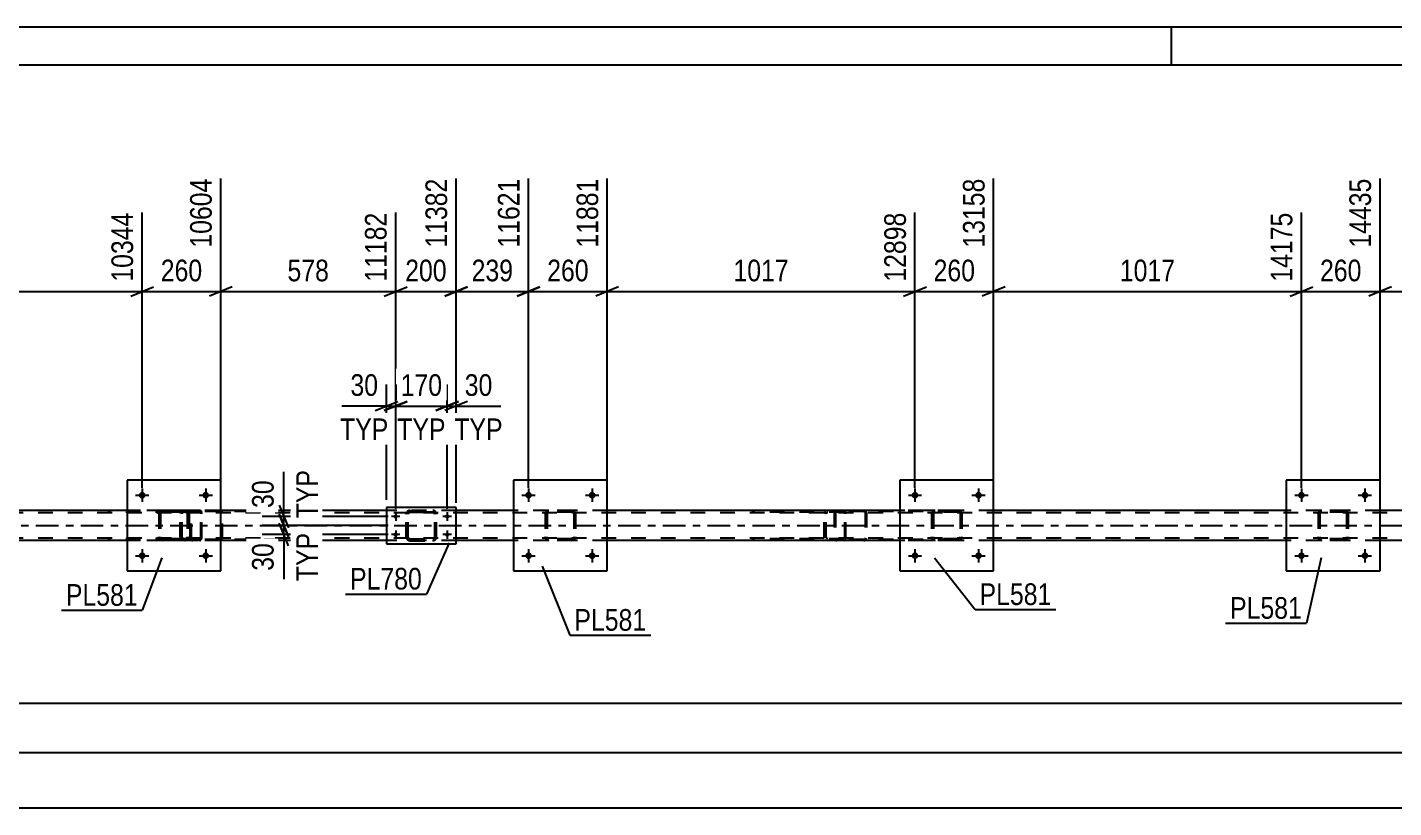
# Model space of a CAD drawing. Header units: millimetres. Extents: x -90 to 751, y -419 to 175.
# Drawn here: x 389.6 to 570.3, y 71.4 to 174.6 of the extents above; entities that cross this region are included whole.
import ezdxf

# ---------------------------------------------------------------- set-up
doc = ezdxf.new("R2010")
doc.units = ezdxf.units.MM
doc.linetypes.add('DXK_LINE_DOT2', pattern=[3.9198, 1.9599, -1.9599])
doc.linetypes.add('DXK_LINE_DOT3', pattern=[5.9187, 2.979, -0.9799, 0.9799, -0.9799])
doc.styles.add('Arial Narrow', font='ARIALN.TTF', dxfattribs={"height": 0.2})

# ---------------------------------------------------------------- blocks, each defined once
blk = doc.blocks.new('Unknown-814409720-1133')
at = {"color": 5, "linetype": 'Continuous'}
for p, q in [((750.91, 174.6), (-90.09, 174.6)), ((540.91, 169.6), (540.91, 174.6)), ((745.91, 169.6), (-85.09, 169.6))]:
    blk.add_line(p, q, dxfattribs=at)
blk = doc.blocks.new('Part-814409720-2548 - 2443')
at = {"color": 2, "linetype": 'Continuous'}
for p, q in [((415.23, 114.72), (402.83, 114.72)), ((402.83, 114.72), (402.83, 102.72)), ((415.23, 102.72), (415.23, 114.72)), ((402.83, 102.72), (415.23, 102.72))]:
    blk.add_line(p, q, dxfattribs=at)
blk = doc.blocks.new('Part-814409720-2511 - 2443')
at = {"color": 2, "linetype": 'Continuous'}
for p, q in [((517.39, 114.72), (504.99, 114.72)), ((504.99, 114.72), (504.99, 102.72)), ((517.39, 102.72), (517.39, 114.72)), ((504.99, 102.72), (517.39, 102.72))]:
    blk.add_line(p, q, dxfattribs=at)
blk = doc.blocks.new('Part-814409720-2512 - 2443')
at = {"color": 7, "linetype": 'DXK_LINE_DOT2'}
for p, q in [((509.19, 110.24), (509.23, 110.43)), ((509.23, 110.43), (509.19, 110.24)), ((509.19, 110.24), (509.19, 107.2)), ((509.43, 110.24), (509.45, 110.33)), ((509.43, 110.24), (509.43, 107.2)), ((509.45, 110.33), (509.5, 110.41)), ((509.49, 110.69), (509.67, 110.72)), ((509.67, 110.72), (509.49, 110.69)), ((509.5, 110.41), (509.58, 110.46)), ((509.58, 110.46), (509.67, 110.48)), ((512.71, 110.72), (509.67, 110.72)), ((512.71, 110.48), (509.67, 110.48)), ((512.71, 110.72), (512.89, 110.69)), ((512.89, 110.69), (512.71, 110.72)), ((512.71, 110.48), (512.8, 110.46)), ((512.8, 110.46), (512.88, 110.41)), ((512.88, 110.41), (512.93, 110.33)), ((512.93, 110.33), (512.95, 110.24)), ((512.95, 110.24), (512.95, 107.2)), ((513.15, 110.43), (513.19, 110.24)), ((513.19, 110.24), (513.15, 110.43)), ((513.19, 110.24), (513.19, 107.2)), ((509.23, 107.02), (509.19, 107.2)), ((509.19, 107.2), (509.23, 107.02)), ((509.45, 107.11), (509.43, 107.2)), ((509.5, 107.03), (509.45, 107.11)), ((509.67, 106.72), (509.49, 106.76)), ((509.49, 106.76), (509.67, 106.72)), ((509.58, 106.98), (509.5, 107.03)), ((509.67, 106.96), (509.58, 106.98)), ((512.71, 106.96), (509.67, 106.96)), ((512.71, 106.72), (509.67, 106.72)), ((512.8, 106.98), (512.71, 106.96)), ((512.89, 106.76), (512.71, 106.72)), ((512.71, 106.72), (512.89, 106.76)), ((512.88, 107.03), (512.8, 106.98)), ((512.93, 107.11), (512.88, 107.03)), ((512.95, 107.2), (512.93, 107.11)), ((513.19, 107.2), (513.15, 107.02)), ((513.15, 107.02), (513.19, 107.2))]:
    blk.add_line(p, q, dxfattribs=at)
at = {"color": 7, "linetype": 'DXK_LINE_DOT3'}
blk.add_line((511.19, 108.72), (511.19, 108.72), dxfattribs=at)
at = {"color": 7, "linetype": 'DXK_LINE_DOT2'}
for centre, start, end in [((509.67, 110.24), 112.5, 157.5), ((509.67, 110.24), 112.5, 157.5), ((512.71, 110.24), 22.5, 67.5), ((512.71, 110.24), 22.5, 67.5), ((509.67, 107.2), 202.5, 247.5), ((509.67, 107.2), 202.5, 247.5), ((512.71, 107.2), 292.5, 337.5), ((512.71, 107.2), 292.5, 337.5)]:
    blk.add_arc(centre, 0.48, start, end, dxfattribs=at)
blk = doc.blocks.new('Bolt-814409720-2450 - 2443')
at = {"linetype": 'Continuous'}
for points in [[(558.51, 112.72, -1), (557.63, 112.72, -1)], [(566.91, 112.72, -1), (566.03, 112.72, -1)]]:
    blk.add_hatch(color=1, dxfattribs=at).paths.add_polyline_path(points)
at = {"color": 1, "linetype": 'Continuous'}
for p, q in [((557.19, 112.72), (558.95, 112.72)), ((558.07, 113.6), (558.07, 111.84)), ((565.59, 112.72), (567.35, 112.72)), ((566.47, 113.6), (566.47, 111.84))]:
    blk.add_line(p, q, dxfattribs=at)
blk = doc.blocks.new('Bolt-814409720-2451 - 2443')
at = {"linetype": 'Continuous'}
for points in [[(456.35, 104.72, -1), (455.47, 104.72, -1)], [(464.75, 104.72, -1), (463.87, 104.72, -1)]]:
    blk.add_hatch(color=1, dxfattribs=at).paths.add_polyline_path(points)
at = {"color": 1, "linetype": 'Continuous'}
for p, q in [((455.91, 105.6), (455.91, 103.84)), ((464.31, 105.6), (464.31, 103.84)), ((455.03, 104.72), (456.79, 104.72)), ((463.43, 104.72), (465.19, 104.72))]:
    blk.add_line(p, q, dxfattribs=at)
blk = doc.blocks.new('Part-814409720-2517 - 2443')
at = {"color": 2, "linetype": 'Continuous'}
for p, q in [((446.34, 111.11), (437.14, 111.11)), ((437.14, 111.11), (437.14, 106.31)), ((446.34, 106.31), (446.34, 111.11)), ((437.14, 106.31), (446.34, 106.31))]:
    blk.add_line(p, q, dxfattribs=at)
blk = doc.blocks.new('Part-814409720-2533 - 2443')
at = {"color": 7, "linetype": 'DXK_LINE_DOT2'}
for p, q in [((639.97, 110.4), (35.67, 110.4)), ((415.23, 110.72), (402.83, 110.72)), ((446.34, 110.72), (437.14, 110.72)), ((466.31, 110.72), (453.91, 110.72)), ((517.39, 110.72), (504.99, 110.72)), ((568.47, 110.72), (556.07, 110.72)), ((639.97, 107.04), (35.67, 107.04)), ((415.23, 106.72), (402.83, 106.72)), ((446.34, 106.72), (437.14, 106.72)), ((466.31, 106.72), (453.91, 106.72)), ((517.39, 106.72), (504.99, 106.72)), ((568.47, 106.72), (556.07, 106.72))]:
    blk.add_line(p, q, dxfattribs=at)
at = {"color": 2, "linetype": 'Continuous'}
for p, q in [((402.83, 110.72), (364.15, 110.72)), ((437.14, 110.72), (415.23, 110.72)), ((453.91, 110.72), (446.34, 110.72)), ((504.99, 110.72), (466.31, 110.72)), ((556.07, 110.72), (517.39, 110.72)), ((607.15, 110.72), (568.47, 110.72)), ((402.83, 106.72), (364.15, 106.72)), ((437.14, 106.72), (415.23, 106.72)), ((453.91, 106.72), (446.34, 106.72)), ((504.99, 106.72), (466.31, 106.72)), ((556.07, 106.72), (517.39, 106.72)), ((607.15, 106.72), (568.47, 106.72))]:
    blk.add_line(p, q, dxfattribs=at)
at = {"color": 7, "linetype": 'DXK_LINE_DOT3'}
blk.add_line((35.67, 108.72), (639.97, 108.72), dxfattribs=at)
blk = doc.blocks.new('Bolt-814409720-2495 - 2443')
at = {"linetype": 'Continuous'}
for points in [[(558.51, 104.72, -1), (557.63, 104.72, -1)], [(566.91, 104.72, -1), (566.03, 104.72, -1)]]:
    blk.add_hatch(color=1, dxfattribs=at).paths.add_polyline_path(points)
at = {"color": 1, "linetype": 'Continuous'}
for p, q in [((558.07, 105.6), (558.07, 103.84)), ((566.47, 105.6), (566.47, 103.84)), ((557.19, 104.72), (558.95, 104.72)), ((565.59, 104.72), (567.35, 104.72))]:
    blk.add_line(p, q, dxfattribs=at)
blk = doc.blocks.new('Bolt-814409720-2496 - 2443')
at = {"linetype": 'Continuous'}
for points in [[(507.43, 112.72, -1), (506.55, 112.72, -1)], [(515.83, 112.72, -1), (514.95, 112.72, -1)]]:
    blk.add_hatch(color=1, dxfattribs=at).paths.add_polyline_path(points)
at = {"color": 1, "linetype": 'Continuous'}
for p, q in [((506.11, 112.72), (507.87, 112.72)), ((506.99, 113.6), (506.99, 111.84)), ((514.51, 112.72), (516.27, 112.72)), ((515.39, 113.6), (515.39, 111.84))]:
    blk.add_line(p, q, dxfattribs=at)
blk = doc.blocks.new('Bolt-814409720-2497 - 2443')
at = {"linetype": 'Continuous'}
for points in [[(507.43, 104.72, -1), (506.55, 104.72, -1)], [(515.83, 104.72, -1), (514.95, 104.72, -1)]]:
    blk.add_hatch(color=1, dxfattribs=at).paths.add_polyline_path(points)
at = {"color": 1, "linetype": 'Continuous'}
for p, q in [((506.99, 105.6), (506.99, 103.84)), ((515.39, 105.6), (515.39, 103.84)), ((506.11, 104.72), (507.87, 104.72)), ((514.51, 104.72), (516.27, 104.72))]:
    blk.add_line(p, q, dxfattribs=at)
blk = doc.blocks.new('Bolt-814409720-2498 - 2443')
at = {"linetype": 'Continuous'}
for points in [[(405.27, 112.72, -1), (404.39, 112.72, -1)], [(413.67, 112.72, -1), (412.79, 112.72, -1)]]:
    blk.add_hatch(color=1, dxfattribs=at).paths.add_polyline_path(points)
at = {"color": 1, "linetype": 'Continuous'}
for p, q in [((403.95, 112.72), (405.71, 112.72)), ((404.83, 113.6), (404.83, 111.84)), ((412.35, 112.72), (414.11, 112.72)), ((413.23, 113.6), (413.23, 111.84))]:
    blk.add_line(p, q, dxfattribs=at)
blk = doc.blocks.new('Bolt-814409720-2499 - 2443')
at = {"linetype": 'Continuous'}
for points in [[(405.27, 104.72, -1), (404.39, 104.72, -1)], [(413.67, 104.72, -1), (412.79, 104.72, -1)]]:
    blk.add_hatch(color=1, dxfattribs=at).paths.add_polyline_path(points)
at = {"color": 1, "linetype": 'Continuous'}
for p, q in [((404.83, 105.6), (404.83, 103.84)), ((413.23, 105.6), (413.23, 103.84)), ((403.95, 104.72), (405.71, 104.72)), ((412.35, 104.72), (414.11, 104.72))]:
    blk.add_line(p, q, dxfattribs=at)
blk = doc.blocks.new('Bolt-814409720-2500 - 2443')
at = {"linetype": 'Continuous'}
for points in [[(456.35, 112.72, -1), (455.47, 112.72, -1)], [(464.75, 112.72, -1), (463.87, 112.72, -1)]]:
    blk.add_hatch(color=1, dxfattribs=at).paths.add_polyline_path(points)
at = {"color": 1, "linetype": 'Continuous'}
for p, q in [((455.03, 112.72), (456.79, 112.72)), ((455.91, 113.6), (455.91, 111.84)), ((463.43, 112.72), (465.19, 112.72)), ((464.31, 113.6), (464.31, 111.84))]:
    blk.add_line(p, q, dxfattribs=at)
blk = doc.blocks.new('Part-814409720-2505 - 2443')
at = {"color": 2, "linetype": 'Continuous'}
for p, q in [((568.47, 114.72), (556.07, 114.72)), ((556.07, 114.72), (556.07, 102.72)), ((568.47, 102.72), (568.47, 114.72)), ((556.07, 102.72), (568.47, 102.72))]:
    blk.add_line(p, q, dxfattribs=at)
blk = doc.blocks.new('Part-814409720-2506 - 2443')
at = {"color": 7, "linetype": 'DXK_LINE_DOT2'}
for p, q in [((560.27, 110.24), (560.31, 110.43)), ((560.31, 110.43), (560.27, 110.24)), ((560.27, 110.24), (560.27, 107.2)), ((560.51, 110.24), (560.53, 110.33)), ((560.51, 110.24), (560.51, 107.2)), ((560.53, 110.33), (560.58, 110.41)), ((560.57, 110.69), (560.75, 110.72)), ((560.75, 110.72), (560.57, 110.69)), ((560.58, 110.41), (560.66, 110.46)), ((560.66, 110.46), (560.75, 110.48)), ((563.79, 110.72), (560.75, 110.72)), ((563.79, 110.48), (560.75, 110.48)), ((563.79, 110.72), (563.97, 110.69)), ((563.97, 110.69), (563.79, 110.72)), ((563.79, 110.48), (563.88, 110.46)), ((563.88, 110.46), (563.96, 110.41)), ((563.96, 110.41), (564.01, 110.33)), ((564.01, 110.33), (564.03, 110.24)), ((564.03, 110.24), (564.03, 107.2)), ((564.23, 110.43), (564.27, 110.24)), ((564.27, 110.24), (564.23, 110.43)), ((564.27, 110.24), (564.27, 107.2)), ((560.31, 107.02), (560.27, 107.2)), ((560.27, 107.2), (560.31, 107.02)), ((560.53, 107.11), (560.51, 107.2)), ((560.58, 107.03), (560.53, 107.11)), ((560.75, 106.72), (560.57, 106.76)), ((560.57, 106.76), (560.75, 106.72)), ((560.66, 106.98), (560.58, 107.03)), ((560.75, 106.96), (560.66, 106.98)), ((563.79, 106.96), (560.75, 106.96)), ((563.79, 106.72), (560.75, 106.72)), ((563.88, 106.98), (563.79, 106.96)), ((563.97, 106.76), (563.79, 106.72)), ((563.79, 106.72), (563.97, 106.76)), ((563.96, 107.03), (563.88, 106.98)), ((564.01, 107.11), (563.96, 107.03)), ((564.03, 107.2), (564.01, 107.11)), ((564.27, 107.2), (564.23, 107.02)), ((564.23, 107.02), (564.27, 107.2))]:
    blk.add_line(p, q, dxfattribs=at)
at = {"color": 7, "linetype": 'DXK_LINE_DOT3'}
blk.add_line((562.27, 108.72), (562.27, 108.72), dxfattribs=at)
at = {"color": 7, "linetype": 'DXK_LINE_DOT2'}
for centre, start, end in [((560.75, 110.24), 112.5, 157.5), ((560.75, 110.24), 112.5, 157.5), ((563.79, 110.24), 22.5, 67.5), ((563.79, 110.24), 22.5, 67.5), ((560.75, 107.2), 202.5, 247.5), ((560.75, 107.2), 202.5, 247.5), ((563.79, 107.2), 292.5, 337.5), ((563.79, 107.2), 292.5, 337.5)]:
    blk.add_arc(centre, 0.48, start, end, dxfattribs=at)
blk = doc.blocks.new('Part-814409720-2518 - 2443')
at = {"color": 7, "linetype": 'DXK_LINE_DOT2'}
for p, q in [((439.74, 110.23), (439.78, 110.42)), ((439.78, 110.42), (439.74, 110.23)), ((439.74, 107.19), (439.74, 110.23)), ((440, 110.32), (439.98, 110.23)), ((439.98, 107.19), (439.98, 110.23)), ((440, 110.32), (440.05, 110.4)), ((440.05, 110.4), (440, 110.32)), ((440.04, 110.68), (440.22, 110.71)), ((440.22, 110.71), (440.04, 110.68)), ((440.05, 110.4), (440.13, 110.45)), ((440.13, 110.45), (440.05, 110.4)), ((440.13, 110.45), (440.22, 110.47)), ((440.22, 110.47), (440.13, 110.45)), ((440.22, 110.71), (443.26, 110.71)), ((440.22, 110.71), (440.22, 110.71)), ((440.22, 110.71), (443.26, 110.71)), ((440.22, 110.47), (443.26, 110.47)), ((440.22, 110.47), (440.22, 110.47)), ((443.26, 110.47), (440.22, 110.47)), ((443.26, 110.71), (443.26, 110.71)), ((443.26, 110.71), (443.45, 110.68)), ((443.45, 110.68), (443.26, 110.71)), ((443.26, 110.47), (443.26, 110.47)), ((443.26, 110.47), (443.35, 110.45)), ((443.35, 110.45), (443.26, 110.47)), ((443.35, 110.45), (443.43, 110.4)), ((443.43, 110.4), (443.35, 110.45)), ((443.43, 110.4), (443.48, 110.32)), ((443.48, 110.32), (443.43, 110.4)), ((443.48, 110.32), (443.5, 110.23)), ((443.5, 110.23), (443.48, 110.32)), ((443.5, 107.19), (443.5, 110.23)), ((443.71, 110.42), (443.74, 110.23)), ((443.74, 110.23), (443.71, 110.42)), ((443.74, 107.19), (443.74, 110.23)), ((439.78, 107.01), (439.74, 107.19)), ((439.74, 107.19), (439.78, 107.01)), ((440, 107.1), (439.98, 107.19)), ((439.98, 107.19), (440, 107.1)), ((440.05, 107.02), (440, 107.1)), ((440, 107.1), (440.05, 107.02)), ((440.22, 106.71), (440.04, 106.75)), ((440.04, 106.75), (440.22, 106.71)), ((440.13, 106.97), (440.05, 107.02)), ((440.05, 107.02), (440.13, 106.97)), ((440.22, 106.95), (440.13, 106.97)), ((440.13, 106.97), (440.22, 106.95)), ((440.22, 106.95), (443.26, 106.95)), ((440.22, 106.95), (440.22, 106.95)), ((440.22, 106.95), (443.26, 106.95)), ((440.22, 106.71), (443.26, 106.71)), ((440.22, 106.71), (440.22, 106.71)), ((440.22, 106.71), (443.26, 106.71)), ((443.35, 106.97), (443.26, 106.95)), ((443.26, 106.95), (443.35, 106.97)), ((443.26, 106.95), (443.26, 106.95)), ((443.45, 106.75), (443.26, 106.71)), ((443.26, 106.71), (443.45, 106.75)), ((443.26, 106.71), (443.26, 106.71)), ((443.43, 107.02), (443.35, 106.97)), ((443.35, 106.97), (443.43, 107.02)), ((443.48, 107.1), (443.43, 107.02)), ((443.43, 107.02), (443.48, 107.1)), ((443.5, 107.19), (443.48, 107.1)), ((443.74, 107.19), (443.71, 107.01)), ((443.71, 107.01), (443.74, 107.19))]:
    blk.add_line(p, q, dxfattribs=at)
at = {"color": 7, "linetype": 'DXK_LINE_DOT3'}
blk.add_line((441.74, 108.71), (441.74, 108.71), dxfattribs=at)
at = {"color": 7, "linetype": 'DXK_LINE_DOT2'}
for centre, start, end in [((440.22, 110.23), 112.5, 157.5), ((440.22, 110.23), 112.5, 157.5), ((443.26, 110.23), 22.5, 67.5), ((443.26, 110.23), 22.5, 67.5), ((440.22, 107.19), 202.5, 247.5), ((440.22, 107.19), 202.5, 247.5), ((443.26, 107.19), 292.5, 337.5), ((443.26, 107.19), 292.5, 337.5)]:
    blk.add_arc(centre, 0.48, start, end, dxfattribs=at)
blk = doc.blocks.new('Bolt-814409720-2733 - 2443')
at = {"linetype": 'Continuous'}
for points in [[(438.34, 109.63, -1), (438.34, 110.19, -1)], [(445.14, 109.63, -1), (445.14, 110.19, -1)], [(438.34, 107.23, -1), (438.34, 107.79, -1)], [(445.14, 107.23, -1), (445.14, 107.79, -1)]]:
    blk.add_hatch(color=1, dxfattribs=at).paths.add_polyline_path(points)
at = {"color": 1, "linetype": 'Continuous'}
for p, q in [((438.34, 110.47), (438.34, 109.35)), ((445.14, 110.47), (445.14, 109.35)), ((438.9, 109.91), (437.78, 109.91)), ((445.7, 109.91), (444.58, 109.91)), ((438.9, 107.51), (437.78, 107.51)), ((438.34, 108.07), (438.34, 106.95)), ((445.7, 107.51), (444.58, 107.51)), ((445.14, 108.07), (445.14, 106.95))]:
    blk.add_line(p, q, dxfattribs=at)
blk = doc.blocks.new('Part-814409720-2549 - 2443')
at = {"color": 7, "linetype": 'DXK_LINE_DOT2'}
for p, q in [((407.03, 110.24), (407.07, 110.43)), ((407.07, 110.43), (407.03, 110.24)), ((407.03, 110.24), (407.03, 107.2)), ((407.27, 110.24), (407.29, 110.33)), ((407.27, 110.24), (407.27, 107.2)), ((407.29, 110.33), (407.34, 110.41)), ((407.33, 110.69), (407.51, 110.72)), ((407.51, 110.72), (407.33, 110.69)), ((407.34, 110.41), (407.42, 110.46)), ((407.42, 110.46), (407.51, 110.48)), ((410.55, 110.72), (407.51, 110.72)), ((410.55, 110.48), (407.51, 110.48)), ((410.55, 110.72), (410.73, 110.69)), ((410.73, 110.69), (410.55, 110.72)), ((410.55, 110.48), (410.64, 110.46)), ((410.64, 110.46), (410.72, 110.41)), ((410.72, 110.41), (410.77, 110.33)), ((410.77, 110.33), (410.79, 110.24)), ((410.79, 110.24), (410.79, 107.2)), ((410.99, 110.43), (411.03, 110.24)), ((411.03, 110.24), (410.99, 110.43)), ((411.03, 110.24), (411.03, 107.2)), ((407.07, 107.02), (407.03, 107.2)), ((407.03, 107.2), (407.07, 107.02)), ((407.29, 107.11), (407.27, 107.2)), ((407.34, 107.03), (407.29, 107.11)), ((407.51, 106.72), (407.33, 106.76)), ((407.33, 106.76), (407.51, 106.72)), ((407.42, 106.98), (407.34, 107.03)), ((407.51, 106.96), (407.42, 106.98)), ((410.55, 106.96), (407.51, 106.96)), ((410.55, 106.72), (407.51, 106.72)), ((410.64, 106.98), (410.55, 106.96)), ((410.73, 106.76), (410.55, 106.72)), ((410.55, 106.72), (410.73, 106.76)), ((410.72, 107.03), (410.64, 106.98)), ((410.77, 107.11), (410.72, 107.03)), ((410.79, 107.2), (410.77, 107.11)), ((411.03, 107.2), (410.99, 107.02)), ((410.99, 107.02), (411.03, 107.2))]:
    blk.add_line(p, q, dxfattribs=at)
at = {"color": 7, "linetype": 'DXK_LINE_DOT3'}
blk.add_line((409.03, 108.72), (409.03, 108.72), dxfattribs=at)
at = {"color": 7, "linetype": 'DXK_LINE_DOT2'}
for centre, start, end in [((407.51, 110.24), 112.5, 157.5), ((407.51, 110.24), 112.5, 157.5), ((410.55, 110.24), 22.5, 67.5), ((410.55, 110.24), 22.5, 67.5), ((407.51, 107.2), 202.5, 247.5), ((407.51, 107.2), 202.5, 247.5), ((410.55, 107.2), 292.5, 337.5), ((410.55, 107.2), 292.5, 337.5)]:
    blk.add_arc(centre, 0.48, start, end, dxfattribs=at)
blk = doc.blocks.new('Part-814409720-2622 - 2443')
at = {"color": 7, "linetype": 'DXK_LINE_DOT2'}
for p, q in [((496.34, 110.52), (496.31, 110.4)), ((496.31, 110.4), (496.31, 107.04)), ((496.48, 110.4), (496.49, 110.46)), ((496.48, 110.4), (496.48, 107.04)), ((496.49, 110.46), (496.53, 110.52)), ((496.65, 110.72), (496.52, 110.7)), ((496.53, 110.52), (496.59, 110.55)), ((496.59, 110.55), (496.65, 110.56)), ((511.98, 110.72), (496.65, 110.72)), ((511.98, 110.56), (496.65, 110.56)), ((500.36, 110.7), (500.23, 110.72)), ((500.23, 110.56), (500.29, 110.55)), ((500.29, 110.55), (500.32, 110.53)), ((500.32, 110.53), (500.35, 110.52)), ((500.35, 110.52), (500.38, 110.46)), ((500.38, 110.46), (500.4, 110.4)), ((500.4, 110.4), (500.4, 107.04)), ((500.57, 110.4), (500.54, 110.52)), ((500.57, 110.4), (500.57, 107.04)), ((496.31, 107.04), (496.34, 106.92)), ((496.49, 106.98), (496.48, 107.04)), ((496.53, 106.93), (496.49, 106.98)), ((496.52, 106.75), (496.65, 106.72)), ((496.59, 106.89), (496.53, 106.93)), ((496.65, 106.88), (496.59, 106.89)), ((511.98, 106.88), (496.65, 106.88)), ((511.98, 106.72), (496.65, 106.72)), ((500.23, 106.88), (500.29, 106.89)), ((500.23, 106.72), (500.36, 106.75)), ((500.29, 106.89), (500.32, 106.91)), ((500.32, 106.91), (500.35, 106.93)), ((500.38, 106.98), (500.35, 106.93)), ((500.4, 107.04), (500.38, 106.98)), ((500.54, 106.92), (500.57, 107.04))]:
    blk.add_line(p, q, dxfattribs=at)
for centre, start, end in [((496.64, 110.39), 110.7583, 155.68), ((500.24, 110.39), 24.32, 69.2417), ((500.24, 107.06), 290.7583, 335.68)]:
    blk.add_arc(centre, 0.331, start, end, dxfattribs=at)
blk = doc.blocks.new('Part-814409720-2643 - 2443')
at = {"color": 7, "linetype": 'DXK_LINE_DOT2'}
for p, q in [((411.2, 110.52), (411.18, 110.4)), ((411.18, 107.04), (411.18, 110.4)), ((411.35, 110.4), (411.36, 110.46)), ((411.35, 107.04), (411.35, 110.4)), ((411.36, 110.46), (411.4, 110.52)), ((411.52, 110.72), (411.39, 110.7)), ((411.4, 110.52), (411.45, 110.55)), ((411.45, 110.55), (411.52, 110.56)), ((426.85, 110.72), (411.52, 110.72)), ((426.85, 110.56), (411.52, 110.56)), ((415.22, 110.7), (415.09, 110.72)), ((415.09, 110.56), (415.16, 110.55)), ((415.16, 110.55), (415.21, 110.52)), ((415.21, 110.52), (415.25, 110.46)), ((415.25, 110.46), (415.26, 110.4)), ((415.26, 107.04), (415.26, 110.4)), ((415.43, 110.4), (415.41, 110.52)), ((415.43, 107.04), (415.43, 110.4)), ((411.18, 107.04), (411.2, 106.92)), ((411.36, 106.98), (411.35, 107.04)), ((411.4, 106.93), (411.36, 106.98)), ((411.39, 106.75), (411.52, 106.72)), ((411.45, 106.89), (411.4, 106.93)), ((411.52, 106.88), (411.45, 106.89)), ((426.85, 106.88), (411.52, 106.88)), ((426.85, 106.72), (411.52, 106.72)), ((415.16, 106.89), (415.09, 106.88)), ((415.09, 106.72), (415.22, 106.75)), ((415.21, 106.93), (415.16, 106.89)), ((415.25, 106.98), (415.21, 106.93)), ((415.26, 107.04), (415.25, 106.98)), ((415.41, 106.92), (415.43, 107.04))]:
    blk.add_line(p, q, dxfattribs=at)
for centre, start, end in [((411.5, 110.39), 110.7583, 155.68), ((415.1, 110.39), 24.32, 69.2417), ((411.5, 107.06), 204.32, 249.2417), ((415.1, 107.06), 290.7583, 335.68)]:
    blk.add_arc(centre, 0.331, start, end, dxfattribs=at)
blk = doc.blocks.new('Part-814409720-2713 - 2443')
at = {"color": 7, "linetype": 'DXK_LINE_DOT2'}
for p, q in [((458.11, 110.24), (458.15, 110.43)), ((458.15, 110.43), (458.11, 110.24)), ((458.11, 110.24), (458.11, 107.2)), ((458.35, 110.24), (458.37, 110.33)), ((458.35, 110.24), (458.35, 107.2)), ((458.37, 110.33), (458.42, 110.41)), ((458.41, 110.69), (458.59, 110.72)), ((458.59, 110.72), (458.41, 110.69)), ((458.42, 110.41), (458.5, 110.46)), ((458.5, 110.46), (458.59, 110.48)), ((461.63, 110.72), (458.59, 110.72)), ((461.63, 110.48), (458.59, 110.48)), ((461.63, 110.72), (461.81, 110.69)), ((461.81, 110.69), (461.63, 110.72)), ((461.63, 110.48), (461.72, 110.46)), ((461.72, 110.46), (461.8, 110.41)), ((461.8, 110.41), (461.85, 110.33)), ((461.85, 110.33), (461.87, 110.24)), ((461.87, 110.24), (461.87, 107.2)), ((462.07, 110.43), (462.11, 110.24)), ((462.11, 110.24), (462.07, 110.43)), ((462.11, 110.24), (462.11, 107.2)), ((458.15, 107.02), (458.11, 107.2)), ((458.11, 107.2), (458.15, 107.02)), ((458.37, 107.11), (458.35, 107.2)), ((458.42, 107.03), (458.37, 107.11)), ((458.59, 106.72), (458.41, 106.76)), ((458.41, 106.76), (458.59, 106.72)), ((458.5, 106.98), (458.42, 107.03)), ((458.59, 106.96), (458.5, 106.98)), ((461.63, 106.96), (458.59, 106.96)), ((461.63, 106.72), (458.59, 106.72)), ((461.72, 106.98), (461.63, 106.96)), ((461.81, 106.76), (461.63, 106.72)), ((461.63, 106.72), (461.81, 106.76)), ((461.8, 107.03), (461.72, 106.98)), ((461.85, 107.11), (461.8, 107.03)), ((461.87, 107.2), (461.85, 107.11)), ((462.11, 107.2), (462.07, 107.02)), ((462.07, 107.02), (462.11, 107.2))]:
    blk.add_line(p, q, dxfattribs=at)
at = {"color": 7, "linetype": 'DXK_LINE_DOT3'}
blk.add_line((460.11, 108.72), (460.11, 108.72), dxfattribs=at)
at = {"color": 7, "linetype": 'DXK_LINE_DOT2'}
for centre, start, end in [((458.59, 110.24), 112.5, 157.5), ((458.59, 110.24), 112.5, 157.5), ((461.63, 110.24), 22.5, 67.5), ((461.63, 110.24), 22.5, 67.5), ((458.59, 107.2), 202.5, 247.5), ((458.59, 107.2), 202.5, 247.5), ((461.63, 107.2), 292.5, 337.5), ((461.63, 107.2), 292.5, 337.5)]:
    blk.add_arc(centre, 0.48, start, end, dxfattribs=at)
blk = doc.blocks.new('Part-814409720-2731 - 2443')
at = {"color": 7, "linetype": 'DXK_LINE_DOT2'}
for p, q in [((497.59, 110.72), (485.43, 110.72)), ((497.59, 110.48), (485.43, 110.48)), ((495.02, 110.38), (494.99, 110.24)), ((494.99, 107.2), (494.99, 110.24)), ((495.03, 110.43), (495.02, 110.38)), ((495.24, 110.24), (495.26, 110.33)), ((495.24, 107.2), (495.24, 110.24)), ((495.26, 110.33), (495.32, 110.41)), ((495.49, 110.72), (495.3, 110.69)), ((495.32, 110.41), (495.4, 110.46)), ((495.4, 110.46), (495.49, 110.48)), ((496.31, 110.48), (496.31, 110.72)), ((497.69, 110.69), (497.59, 110.72)), ((497.59, 110.48), (497.64, 110.46)), ((497.64, 110.46), (497.68, 110.41)), ((497.68, 110.41), (497.71, 110.33)), ((497.78, 110.58), (497.69, 110.69)), ((497.71, 110.33), (497.72, 110.24)), ((497.72, 107.2), (497.72, 110.24)), ((497.84, 110.43), (497.78, 110.58)), ((497.86, 110.24), (497.84, 110.43)), ((497.86, 107.2), (497.86, 110.24)), ((497.59, 106.96), (485.43, 106.96)), ((497.59, 106.72), (485.43, 106.72)), ((494.99, 107.2), (495.01, 107.12)), ((495.01, 107.12), (495.03, 107.02)), ((495.26, 107.14), (495.24, 107.2)), ((495.26, 107.11), (495.26, 107.14)), ((495.32, 107.03), (495.26, 107.11)), ((495.3, 106.76), (495.49, 106.72)), ((495.4, 106.98), (495.32, 107.03)), ((495.49, 106.96), (495.4, 106.98)), ((496.31, 106.72), (496.31, 106.96)), ((497.64, 106.98), (497.59, 106.96)), ((497.59, 106.72), (497.69, 106.76)), ((497.68, 107.03), (497.64, 106.98)), ((497.71, 107.11), (497.68, 107.03)), ((497.69, 106.76), (497.78, 106.86)), ((497.72, 107.2), (497.71, 107.11)), ((497.78, 106.86), (497.79, 106.89)), ((497.79, 106.89), (497.84, 107.02)), ((497.84, 107.02), (497.86, 107.2))]:
    blk.add_line(p, q, dxfattribs=at)
blk.add_arc((495.48, 110.23), 0.492, 111.1941, 156.1506, dxfattribs=at)
blk = doc.blocks.new('Part-814409720-2732 - 2443')
at = {"color": 7, "linetype": 'DXK_LINE_DOT2'}
for p, q in [((412.45, 110.72), (400.3, 110.72)), ((412.45, 110.48), (400.3, 110.48)), ((409.9, 110.43), (409.86, 110.24)), ((409.86, 107.2), (409.86, 110.24)), ((410.11, 110.24), (410.13, 110.33)), ((410.11, 107.2), (410.11, 110.24)), ((410.13, 110.33), (410.18, 110.41)), ((410.36, 110.72), (410.17, 110.69)), ((410.18, 110.41), (410.26, 110.46)), ((410.26, 110.46), (410.36, 110.48)), ((411.18, 110.48), (411.18, 110.72)), ((412.56, 110.69), (412.45, 110.72)), ((412.45, 110.48), (412.5, 110.46)), ((412.5, 110.46), (412.55, 110.41)), ((412.55, 110.41), (412.58, 110.33)), ((412.64, 110.58), (412.56, 110.69)), ((412.58, 110.33), (412.59, 110.24)), ((412.59, 107.2), (412.59, 110.24)), ((412.7, 110.43), (412.64, 110.58)), ((412.72, 110.24), (412.7, 110.43)), ((412.72, 107.2), (412.72, 110.24)), ((412.45, 106.96), (400.3, 106.96)), ((412.45, 106.72), (400.3, 106.72)), ((409.86, 107.2), (409.9, 107.02)), ((410.13, 107.11), (410.11, 107.2)), ((410.18, 107.03), (410.13, 107.11)), ((410.17, 106.76), (410.36, 106.72)), ((410.26, 106.98), (410.18, 107.03)), ((410.36, 106.96), (410.26, 106.98)), ((411.18, 106.72), (411.18, 106.96)), ((412.5, 106.98), (412.45, 106.96)), ((412.45, 106.72), (412.56, 106.76)), ((412.55, 107.03), (412.5, 106.98)), ((412.58, 107.11), (412.55, 107.03)), ((412.56, 106.76), (412.64, 106.86)), ((412.59, 107.2), (412.58, 107.11)), ((412.64, 106.86), (412.7, 107.02)), ((412.7, 107.02), (412.72, 107.2))]:
    blk.add_line(p, q, dxfattribs=at)
for centre, start, end in [((410.35, 110.23), 111.1941, 156.1506), ((410.35, 107.22), 203.8494, 248.8059)]:
    blk.add_arc(centre, 0.492, start, end, dxfattribs=at)
blk = doc.blocks.new('Part-814409720-2739 - 2443')
at = {"color": 2, "linetype": 'Continuous'}
for p, q in [((466.31, 114.72), (453.91, 114.72)), ((453.91, 114.72), (453.91, 102.72)), ((466.31, 102.72), (466.31, 114.72)), ((453.91, 102.72), (466.31, 102.72))]:
    blk.add_line(p, q, dxfattribs=at)
blk = doc.blocks.new('StraightDimension-814409720-12379 - 2443')
at = {"color": 7, "linetype": 'Continuous'}
for p, q in [((455.91, 113.72), (455.91, 154.6)), ((466.31, 111.72), (466.31, 154.6)), ((454.41, 139.06), (457.41, 140.26)), ((455.91, 139.66), (466.31, 139.66)), ((467.81, 140.26), (464.81, 139.06))]:
    blk.add_line(p, q, dxfattribs=at)
at = {"color": 0}
blk.add_wipeout([(464.45, 140.41), (464.45, 144.61), (457.77, 144.61), (457.77, 140.41)], dxfattribs=at)
at = {"color": 3, "style": 'Arial Narrow'}
blk.add_text('260', height=2.863, dxfattribs=at).set_placement((458.37, 141.01))
at = {"color": 0, "linetype": 'Continuous'}
blk.add_wipeout([(465.71, 155.2), (461.51, 155.2), (461.51, 144.86), (465.71, 144.86)], dxfattribs=at)
at = {"color": 3, "linetype": 'Continuous', "style": 'Arial Narrow'}
blk.add_text('11881', height=2.863, rotation=90.0002, dxfattribs=at).set_placement((465.11, 145.46))
blk = doc.blocks.new('StraightDimension-814409720-12375 - 2443')
at = {"color": 7, "linetype": 'Continuous'}
for p, q in [((568.47, 111.72), (568.47, 154.6)), ((558.07, 113.72), (558.07, 150.1)), ((556.57, 139.06), (559.57, 140.26)), ((558.07, 139.66), (568.47, 139.66)), ((569.97, 140.26), (566.97, 139.06))]:
    blk.add_line(p, q, dxfattribs=at)
at = {"color": 0}
blk.add_wipeout([(566.61, 140.41), (566.61, 144.61), (559.93, 144.61), (559.93, 140.41)], dxfattribs=at)
at = {"color": 3, "style": 'Arial Narrow'}
blk.add_text('260', height=2.863, dxfattribs=at).set_placement((560.53, 141.01))
at = {"color": 0, "linetype": 'Continuous'}
blk.add_wipeout([(567.87, 155.2), (563.67, 155.2), (563.67, 144.86), (567.87, 144.86)], dxfattribs=at)
at = {"color": 3, "linetype": 'Continuous', "style": 'Arial Narrow'}
blk.add_text('14435', height=2.863, rotation=90.0002, dxfattribs=at).set_placement((567.27, 145.46))
blk = doc.blocks.new('StraightDimension-814409720-3550 - 2443')
at = {"color": 7, "linetype": 'Continuous'}
for p, q in [((422.96, 111.41), (424.16, 108.41)), ((424.16, 107.22), (422.96, 110.22)), ((437.34, 109.91), (420.71, 109.91)), ((437.34, 108.72), (420.71, 108.72)), ((423.56, 108.72), (423.56, 109.91))]:
    blk.add_line(p, q, dxfattribs=at)
at = {"color": 0}
blk.add_wipeout([(422.81, 115.29), (418.61, 115.29), (418.61, 110.44), (422.81, 110.44)], dxfattribs=at)
at = {"color": 7, "linetype": 'Continuous'}
blk.add_line((423.56, 109.91), (423.56, 115.82), dxfattribs=at)
at = {"color": 3, "style": 'Arial Narrow'}
blk.add_text('30', height=2.863, rotation=90.0002, dxfattribs=at).set_placement((422.21, 111.04))
at = {"color": 0, "linetype": 'Continuous'}
blk.add_wipeout([(428.66, 116.66), (424.46, 116.66), (424.46, 109.07), (428.66, 109.07)], dxfattribs=at)
at = {"color": 7, "linetype": 'Continuous'}
blk.add_line((423.56, 109.91), (423.56, 115.82), dxfattribs=at)
at = {"color": 3, "linetype": 'Continuous', "style": 'Arial Narrow'}
blk.add_text('TYP', height=2.863, rotation=90.0002, dxfattribs=at).set_placement((428.06, 109.67))
blk = doc.blocks.new('StraightDimension-814409720-12377 - 2443')
at = {"color": 7, "linetype": 'Continuous'}
for p, q in [((517.39, 111.72), (517.39, 154.6)), ((506.99, 113.72), (506.99, 150.1)), ((505.49, 139.06), (508.49, 140.26)), ((506.99, 139.66), (517.39, 139.66)), ((518.89, 140.26), (515.89, 139.06))]:
    blk.add_line(p, q, dxfattribs=at)
at = {"color": 0}
blk.add_wipeout([(515.53, 140.41), (515.53, 144.61), (508.85, 144.61), (508.85, 140.41)], dxfattribs=at)
at = {"color": 3, "style": 'Arial Narrow'}
blk.add_text('260', height=2.863, dxfattribs=at).set_placement((509.45, 141.01))
at = {"color": 0, "linetype": 'Continuous'}
blk.add_wipeout([(516.79, 155.2), (512.59, 155.2), (512.59, 144.86), (516.79, 144.86)], dxfattribs=at)
at = {"color": 3, "linetype": 'Continuous', "style": 'Arial Narrow'}
blk.add_text('13158', height=2.863, rotation=90.0002, dxfattribs=at).set_placement((516.19, 145.46))
blk = doc.blocks.new('StraightDimension-814409720-12378 - 2443')
at = {"color": 7, "linetype": 'Continuous'}
for p, q in [((466.31, 111.72), (466.31, 154.6)), ((506.99, 113.72), (506.99, 150.1)), ((467.81, 140.26), (464.81, 139.06)), ((466.31, 139.66), (506.99, 139.66)), ((505.49, 139.06), (508.49, 140.26))]:
    blk.add_line(p, q, dxfattribs=at)
at = {"color": 0, "linetype": 'Continuous'}
blk.add_wipeout([(506.39, 150.7), (502.19, 150.7), (502.19, 140.36), (506.39, 140.36)], dxfattribs=at)
at = {"color": 0}
blk.add_wipeout([(490.91, 140.41), (490.91, 144.61), (482.39, 144.61), (482.39, 140.41)], dxfattribs=at)
at = {"color": 3, "linetype": 'Continuous', "style": 'Arial Narrow'}
blk.add_text('12898', height=2.863, rotation=90.0002, dxfattribs=at).set_placement((505.79, 140.96))
at = {"color": 3, "style": 'Arial Narrow'}
blk.add_text('1017', height=2.863, dxfattribs=at).set_placement((482.99, 141.01))
blk = doc.blocks.new('StraightDimension-814409720-2822 - 2443')
at = {"color": 7, "linetype": 'Continuous'}
blk.add_line((74.71, 85.22), (639.97, 85.22), dxfattribs=at)
blk = doc.blocks.new('StraightDimension-814409720-12383 - 2443')
at = {"color": 7, "linetype": 'Continuous'}
for p, q in [((415.23, 111.72), (415.23, 154.6)), ((404.83, 113.72), (404.83, 150.1)), ((403.33, 139.06), (406.33, 140.26)), ((404.83, 139.66), (415.23, 139.66)), ((416.73, 140.26), (413.73, 139.06))]:
    blk.add_line(p, q, dxfattribs=at)
at = {"color": 0}
blk.add_wipeout([(413.37, 140.41), (413.37, 144.61), (406.69, 144.61), (406.69, 140.41)], dxfattribs=at)
at = {"color": 3, "style": 'Arial Narrow'}
blk.add_text('260', height=2.863, dxfattribs=at).set_placement((407.29, 141.01))
at = {"color": 0, "linetype": 'Continuous'}
blk.add_wipeout([(414.63, 155.2), (410.43, 155.2), (410.43, 144.86), (414.63, 144.86)], dxfattribs=at)
at = {"color": 3, "linetype": 'Continuous', "style": 'Arial Narrow'}
blk.add_text('10604', height=2.863, rotation=90.0002, dxfattribs=at).set_placement((414.03, 145.46))
blk = doc.blocks.new('StraightDimension-814409720-3533 - 2443')
at = {"color": 7, "linetype": 'Continuous'}
for p, q in [((422.96, 110.22), (424.16, 107.22)), ((437.34, 108.72), (420.71, 108.72)), ((424.16, 106.01), (422.96, 109.01)), ((423.56, 107.51), (423.56, 108.72)), ((437.34, 107.51), (420.71, 107.51))]:
    blk.add_line(p, q, dxfattribs=at)
at = {"color": 0}
blk.add_wipeout([(422.81, 106.99), (418.61, 106.99), (418.61, 102.13), (422.81, 102.13)], dxfattribs=at)
at = {"color": 7, "linetype": 'Continuous'}
blk.add_line((423.56, 107.51), (423.56, 101.61), dxfattribs=at)
at = {"color": 3, "style": 'Arial Narrow'}
blk.add_text('30', height=2.863, rotation=90.0002, dxfattribs=at).set_placement((422.21, 102.73))
at = {"color": 0, "linetype": 'Continuous'}
blk.add_wipeout([(428.66, 108.35), (424.46, 108.35), (424.46, 100.76), (428.66, 100.76)], dxfattribs=at)
at = {"color": 7, "linetype": 'Continuous'}
blk.add_line((423.56, 107.51), (423.56, 101.61), dxfattribs=at)
at = {"color": 3, "linetype": 'Continuous', "style": 'Arial Narrow'}
blk.add_text('TYP', height=2.863, rotation=90.0002, dxfattribs=at).set_placement((428.06, 101.36))
blk = doc.blocks.new('StraightDimension-814409720-11706 - 2443')
at = {"color": 7, "linetype": 'Continuous'}
blk.add_line((10.43, 78.72), (639.97, 78.72), dxfattribs=at)
blk = doc.blocks.new('StraightDimension-814409720-12376 - 2443')
at = {"color": 7, "linetype": 'Continuous'}
for p, q in [((517.39, 111.72), (517.39, 154.6)), ((558.07, 113.72), (558.07, 150.1)), ((518.89, 140.26), (515.89, 139.06)), ((517.39, 139.66), (558.07, 139.66)), ((556.57, 139.06), (559.57, 140.26))]:
    blk.add_line(p, q, dxfattribs=at)
at = {"color": 0, "linetype": 'Continuous'}
blk.add_wipeout([(557.47, 150.7), (553.27, 150.7), (553.27, 140.36), (557.47, 140.36)], dxfattribs=at)
at = {"color": 0}
blk.add_wipeout([(541.99, 140.41), (541.99, 144.61), (533.47, 144.61), (533.47, 140.41)], dxfattribs=at)
at = {"color": 3, "linetype": 'Continuous', "style": 'Arial Narrow'}
blk.add_text('14175', height=2.863, rotation=90.0002, dxfattribs=at).set_placement((556.87, 140.96))
at = {"color": 3, "style": 'Arial Narrow'}
blk.add_text('1017', height=2.863, dxfattribs=at).set_placement((534.07, 141.01))
blk = doc.blocks.new('StraightDimension-814409720-12374 - 2443')
at = {"color": 7, "linetype": 'Continuous'}
for p, q in [((568.47, 111.72), (568.47, 154.6)), ((609.15, 113.72), (609.15, 150.1)), ((569.97, 140.26), (566.97, 139.06)), ((568.47, 139.66), (609.15, 139.66)), ((607.65, 139.06), (610.65, 140.26))]:
    blk.add_line(p, q, dxfattribs=at)
at = {"color": 0, "linetype": 'Continuous'}
blk.add_wipeout([(608.55, 150.7), (604.35, 150.7), (604.35, 140.36), (608.55, 140.36)], dxfattribs=at)
at = {"color": 0}
blk.add_wipeout([(593.07, 140.41), (593.07, 144.61), (584.55, 144.61), (584.55, 140.41)], dxfattribs=at)
at = {"color": 3, "linetype": 'Continuous', "style": 'Arial Narrow'}
blk.add_text('15452', height=2.863, rotation=90.0002, dxfattribs=at).set_placement((607.95, 140.96))
at = {"color": 3, "style": 'Arial Narrow'}
blk.add_text('1017', height=2.863, dxfattribs=at).set_placement((585.15, 141.01))
blk = doc.blocks.new('StraightDimension-814409720-12380 - 2443')
at = {"color": 7, "linetype": 'Continuous'}
for p, q in [((446.34, 111.72), (446.34, 154.6)), ((455.91, 113.72), (455.91, 154.6)), ((444.84, 139.06), (447.84, 140.26)), ((446.34, 139.66), (455.91, 139.66)), ((457.41, 140.26), (454.41, 139.06))]:
    blk.add_line(p, q, dxfattribs=at)
at = {"color": 0}
blk.add_wipeout([(454.47, 140.41), (454.47, 144.61), (447.78, 144.61), (447.78, 140.41)], dxfattribs=at)
at = {"color": 3, "style": 'Arial Narrow'}
blk.add_text('239', height=2.863, dxfattribs=at).set_placement((448.38, 141.01))
at = {"color": 0, "linetype": 'Continuous'}
blk.add_wipeout([(455.31, 155.2), (451.11, 155.2), (451.11, 144.86), (455.31, 144.86)], dxfattribs=at)
at = {"color": 3, "linetype": 'Continuous', "style": 'Arial Narrow'}
blk.add_text('11621', height=2.863, rotation=90.0002, dxfattribs=at).set_placement((454.71, 145.46))
blk = doc.blocks.new('StraightDimension-814409720-12381 - 2443')
at = {"color": 7, "linetype": 'Continuous'}
for p, q in [((446.34, 111.72), (446.34, 154.6)), ((438.34, 110.91), (438.34, 150.1)), ((436.84, 139.06), (439.84, 140.26)), ((438.34, 139.66), (446.34, 139.66)), ((447.84, 140.26), (444.84, 139.06))]:
    blk.add_line(p, q, dxfattribs=at)
at = {"color": 0}
blk.add_wipeout([(445.68, 140.41), (445.68, 144.61), (439, 144.61), (439, 140.41)], dxfattribs=at)
at = {"color": 3, "style": 'Arial Narrow'}
blk.add_text('200', height=2.863, dxfattribs=at).set_placement((439.6, 141.01))
at = {"color": 0, "linetype": 'Continuous'}
blk.add_wipeout([(445.74, 155.2), (441.54, 155.2), (441.54, 144.86), (445.74, 144.86)], dxfattribs=at)
at = {"color": 3, "linetype": 'Continuous', "style": 'Arial Narrow'}
blk.add_text('11382', height=2.863, rotation=90.0002, dxfattribs=at).set_placement((445.14, 145.46))
blk = doc.blocks.new('StraightDimension-814409720-12382 - 2443')
at = {"color": 7, "linetype": 'Continuous'}
for p, q in [((415.23, 111.72), (415.23, 154.6)), ((438.34, 110.91), (438.34, 150.1)), ((416.73, 140.26), (413.73, 139.06)), ((415.23, 139.66), (438.34, 139.66)), ((436.84, 139.06), (439.84, 140.26))]:
    blk.add_line(p, q, dxfattribs=at)
at = {"color": 0, "linetype": 'Continuous'}
blk.add_wipeout([(437.74, 150.7), (433.54, 150.7), (433.54, 140.36), (437.74, 140.36)], dxfattribs=at)
at = {"color": 0}
blk.add_wipeout([(430.13, 140.41), (430.13, 144.61), (423.44, 144.61), (423.44, 140.41)], dxfattribs=at)
at = {"color": 3, "linetype": 'Continuous', "style": 'Arial Narrow'}
blk.add_text('11182', height=2.863, rotation=90.0002, dxfattribs=at).set_placement((437.14, 140.96))
at = {"color": 3, "style": 'Arial Narrow'}
blk.add_text('578', height=2.863, dxfattribs=at).set_placement((424.04, 141.01))
blk = doc.blocks.new('StraightDimension-814409720-12384 - 2443')
at = {"color": 7, "linetype": 'Continuous'}
for p, q in [((364.15, 111.72), (364.15, 152.77)), ((404.83, 113.72), (404.83, 150.1)), ((365.65, 140.26), (362.65, 139.06)), ((364.15, 139.66), (404.83, 139.66)), ((403.33, 139.06), (406.33, 140.26))]:
    blk.add_line(p, q, dxfattribs=at)
at = {"color": 0, "linetype": 'Continuous'}
blk.add_wipeout([(404.23, 150.7), (400.03, 150.7), (400.03, 140.36), (404.23, 140.36)], dxfattribs=at)
at = {"color": 0}
blk.add_wipeout([(388.75, 140.41), (388.75, 144.61), (380.23, 144.61), (380.23, 140.41)], dxfattribs=at)
at = {"color": 3, "linetype": 'Continuous', "style": 'Arial Narrow'}
blk.add_text('10344', height=2.863, rotation=90.0002, dxfattribs=at).set_placement((403.63, 140.96))
at = {"color": 3, "style": 'Arial Narrow'}
blk.add_text('1017', height=2.863, dxfattribs=at).set_placement((380.83, 141.01))
blk = doc.blocks.new('StraightDimension-814409720-15309 - 2443')
at = {"color": 7, "linetype": 'Continuous'}
for p, q in [((445.14, 110.91), (445.14, 127.36)), ((446.34, 112.11), (446.34, 127.36)), ((443.64, 123.91), (446.64, 125.11)), ((447.84, 125.11), (444.84, 123.91)), ((445.14, 124.51), (446.34, 124.51))]:
    blk.add_line(p, q, dxfattribs=at)
at = {"color": 0}
blk.add_wipeout([(451.72, 125.26), (451.72, 129.46), (446.87, 129.46), (446.87, 125.26)], dxfattribs=at)
at = {"color": 7, "linetype": 'Continuous'}
blk.add_line((446.34, 124.51), (452.25, 124.51), dxfattribs=at)
at = {"color": 3, "style": 'Arial Narrow'}
blk.add_text('30', height=2.863, dxfattribs=at).set_placement((447.47, 125.86))
at = {"color": 0, "linetype": 'Continuous'}
blk.add_wipeout([(453.09, 119.41), (453.09, 123.61), (445.5, 123.61), (445.5, 119.41)], dxfattribs=at)
at = {"color": 7, "linetype": 'Continuous'}
blk.add_line((446.34, 124.51), (452.25, 124.51), dxfattribs=at)
at = {"color": 3, "linetype": 'Continuous', "style": 'Arial Narrow'}
blk.add_text('TYP', height=2.863, dxfattribs=at).set_placement((446.1, 120.01))
blk = doc.blocks.new('StraightDimension-814409720-15310 - 2443')
at = {"color": 7, "linetype": 'Continuous'}
for p, q in [((438.34, 110.91), (438.34, 127.36)), ((445.14, 110.91), (445.14, 127.36)), ((436.84, 123.91), (439.84, 125.11)), ((446.64, 125.11), (443.64, 123.91)), ((438.34, 124.51), (445.14, 124.51))]:
    blk.add_line(p, q, dxfattribs=at)
at = {"color": 0}
blk.add_wipeout([(445.08, 125.26), (445.08, 129.46), (438.4, 129.46), (438.4, 125.26)], dxfattribs=at)
at = {"color": 0, "linetype": 'Continuous'}
blk.add_wipeout([(445.54, 119.41), (445.54, 123.61), (437.95, 123.61), (437.95, 119.41)], dxfattribs=at)
at = {"color": 3, "style": 'Arial Narrow'}
blk.add_text('170', height=2.863, dxfattribs=at).set_placement((439, 125.86))
at = {"color": 3, "linetype": 'Continuous', "style": 'Arial Narrow'}
blk.add_text('TYP', height=2.863, dxfattribs=at).set_placement((438.55, 120.01))
blk = doc.blocks.new('StraightDimension-814409720-15311 - 2443')
at = {"color": 7, "linetype": 'Continuous'}
for p, q in [((437.14, 112.11), (437.14, 127.36)), ((438.34, 110.91), (438.34, 127.36)), ((435.64, 123.91), (438.64, 125.11)), ((439.84, 125.11), (436.84, 123.91)), ((437.14, 124.51), (438.34, 124.51))]:
    blk.add_line(p, q, dxfattribs=at)
at = {"color": 0}
blk.add_wipeout([(436.62, 125.26), (436.62, 129.46), (431.76, 129.46), (431.76, 125.26)], dxfattribs=at)
at = {"color": 7, "linetype": 'Continuous'}
blk.add_line((437.14, 124.51), (431.24, 124.51), dxfattribs=at)
at = {"color": 3, "style": 'Arial Narrow'}
blk.add_text('30', height=2.863, dxfattribs=at).set_placement((432.36, 125.86))
at = {"color": 0, "linetype": 'Continuous'}
blk.add_wipeout([(437.98, 119.41), (437.98, 123.61), (430.39, 123.61), (430.39, 119.41)], dxfattribs=at)
at = {"color": 7, "linetype": 'Continuous'}
blk.add_line((437.14, 124.51), (431.24, 124.51), dxfattribs=at)
at = {"color": 3, "linetype": 'Continuous', "style": 'Arial Narrow'}
blk.add_text('TYP', height=2.863, dxfattribs=at).set_placement((430.99, 120.01))
blk = doc.blocks.new('StraightDimension-814409720-15340 - 2443')
at = {"color": 7, "linetype": 'Continuous'}
blk.add_line((9.79, 71.4), (640.61, 71.4), dxfattribs=at)
blk = doc.blocks.new('Mark-814409720-2513 - 2443')
at = {"color": 0}
blk.add_wipeout([(441.81, 100.25), (441.81, 103.25), (432.31, 103.25), (432.31, 100.25)], dxfattribs=at)
blk.add_wipeout([(441.81, 100.25), (441.81, 103.25), (432.31, 103.25), (432.31, 100.25)], dxfattribs=at)
at = {"color": 30, "linetype": 'Continuous'}
for p in [(445.4, 106.41), (431.71, 99.65)]:
    blk.add_line(p, (442.41, 99.65), dxfattribs=at)
at = {"color": 3, "style": 'Arial Narrow'}
blk.add_text('PL780', height=2.863, dxfattribs=at).set_placement((432.31, 100.25))
blk = doc.blocks.new('Mark-814409720-2501 - 2443')
at = {"color": 0}
blk.add_wipeout([(558.14, 96.38), (558.14, 99.38), (548.64, 99.38), (548.64, 96.38)], dxfattribs=at)
blk.add_wipeout([(558.14, 96.38), (558.14, 99.38), (548.64, 99.38), (548.64, 96.38)], dxfattribs=at)
at = {"color": 30, "linetype": 'Continuous'}
for p in [(560.67, 104.44), (548.04, 95.78)]:
    blk.add_line(p, (558.74, 95.78), dxfattribs=at)
at = {"color": 3, "style": 'Arial Narrow'}
blk.add_text('PL581', height=2.863, dxfattribs=at).set_placement((548.64, 96.38))
blk = doc.blocks.new('Mark-814409720-2507 - 2443')
at = {"color": 0}
blk.add_wipeout([(525.03, 98.2), (525.03, 101.2), (515.53, 101.2), (515.53, 98.2)], dxfattribs=at)
blk.add_wipeout([(525.03, 98.2), (525.03, 101.2), (515.53, 101.2), (515.53, 98.2)], dxfattribs=at)
at = {"color": 30, "linetype": 'Continuous'}
for p, q in [((509.59, 104.44), (514.93, 97.6)), ((514.93, 97.6), (525.63, 97.6))]:
    blk.add_line(p, q, dxfattribs=at)
at = {"color": 3, "style": 'Arial Narrow'}
blk.add_text('PL581', height=2.863, dxfattribs=at).set_placement((515.53, 98.2))
blk = doc.blocks.new('Mark-814409720-2544 - 2443')
at = {"color": 0}
blk.add_wipeout([(404.25, 98.1), (404.25, 101.1), (394.75, 101.1), (394.75, 98.1)], dxfattribs=at)
blk.add_wipeout([(404.25, 98.1), (404.25, 101.1), (394.75, 101.1), (394.75, 98.1)], dxfattribs=at)
at = {"color": 30, "linetype": 'Continuous'}
for p in [(407.43, 104.44), (394.15, 97.5)]:
    blk.add_line(p, (404.85, 97.5), dxfattribs=at)
at = {"color": 3, "style": 'Arial Narrow'}
blk.add_text('PL581', height=2.863, dxfattribs=at).set_placement((394.75, 98.1))
blk = doc.blocks.new('Mark-814409720-2735 - 2443')
at = {"color": 0}
blk.add_wipeout([(471.48, 94.8), (471.48, 97.8), (461.97, 97.8), (461.97, 94.8)], dxfattribs=at)
blk.add_wipeout([(471.48, 94.8), (471.48, 97.8), (461.97, 97.8), (461.97, 94.8)], dxfattribs=at)
at = {"color": 30, "linetype": 'Continuous'}
for p, q in [((457.69, 103.32), (461.37, 94.2)), ((461.37, 94.2), (472.08, 94.2))]:
    blk.add_line(p, q, dxfattribs=at)
at = {"color": 3, "style": 'Arial Narrow'}
blk.add_text('PL581', height=2.863, dxfattribs=at).set_placement((461.97, 94.8))

msp = doc.modelspace()

# ---------------------------------------------------------------- block references
for name in ['Unknown-814409720-1133', 'Part-814409720-2548 - 2443', 'Part-814409720-2739 - 2443', 'Part-814409720-2511 - 2443', 'Part-814409720-2505 - 2443', 'Part-814409720-2533 - 2443', 'Bolt-814409720-2498 - 2443', 'Bolt-814409720-2500 - 2443', 'Bolt-814409720-2496 - 2443', 'Bolt-814409720-2450 - 2443', 'Part-814409720-2732 - 2443', 'Part-814409720-2549 - 2443', 'Part-814409720-2643 - 2443', 'Part-814409720-2517 - 2443', 'Bolt-814409720-2733 - 2443', 'Part-814409720-2518 - 2443', 'Part-814409720-2713 - 2443', 'Part-814409720-2731 - 2443', 'Part-814409720-2622 - 2443', 'Part-814409720-2512 - 2443', 'Part-814409720-2506 - 2443', 'Bolt-814409720-2499 - 2443', 'Bolt-814409720-2451 - 2443', 'Bolt-814409720-2497 - 2443', 'Bolt-814409720-2495 - 2443']:
    msp.add_blockref(name, (0, 0))

# ---------------------------------------------------------------- next in the draw order: block references
for name in ['StraightDimension-814409720-12383 - 2443', 'StraightDimension-814409720-12379 - 2443', 'StraightDimension-814409720-12377 - 2443', 'StraightDimension-814409720-12375 - 2443', 'StraightDimension-814409720-3550 - 2443', 'StraightDimension-814409720-2822 - 2443']:
    msp.add_blockref(name, (0, 0))

# ---------------------------------------------------------------- next in the draw order: block references
for name in ['StraightDimension-814409720-12380 - 2443', 'StraightDimension-814409720-12378 - 2443', 'StraightDimension-814409720-12376 - 2443', 'StraightDimension-814409720-12374 - 2443', 'StraightDimension-814409720-12384 - 2443', 'StraightDimension-814409720-3533 - 2443']:
    msp.add_blockref(name, (0, 0))

# ---------------------------------------------------------------- next in the draw order: block references
for name in ['StraightDimension-814409720-12381 - 2443', 'StraightDimension-814409720-11706 - 2443']:
    msp.add_blockref(name, (0, 0))

# ---------------------------------------------------------------- next in the draw order: block references
for name in ['StraightDimension-814409720-12382 - 2443', 'StraightDimension-814409720-15309 - 2443', 'StraightDimension-814409720-15340 - 2443']:
    msp.add_blockref(name, (0, 0))

# ---------------------------------------------------------------- next in the draw order: block references
for name in ['StraightDimension-814409720-15310 - 2443', 'Mark-814409720-2513 - 2443', 'Mark-814409720-2544 - 2443', 'Mark-814409720-2735 - 2443', 'Mark-814409720-2507 - 2443', 'Mark-814409720-2501 - 2443']:
    msp.add_blockref(name, (0, 0))

# ---------------------------------------------------------------- next in the draw order: block references
msp.add_blockref('StraightDimension-814409720-15311 - 2443', (0, 0))

doc.saveas('drawing.dxf')
